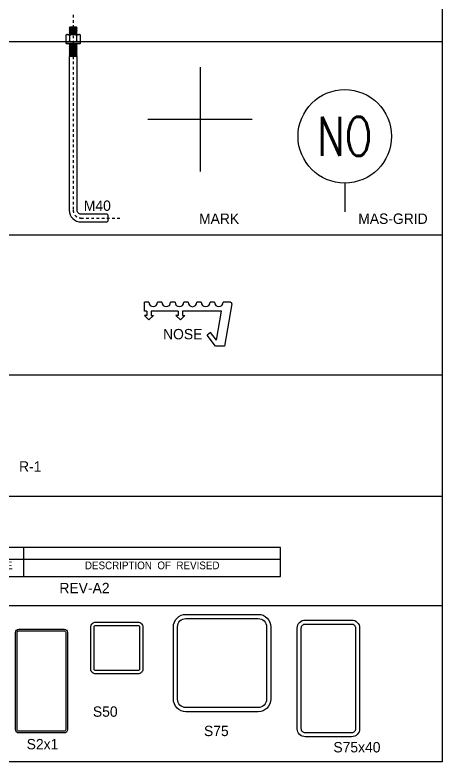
# Model space of a CAD drawing. Header units: inches. Extents: x -2548 to -2391, y 2200 to 2352.
# Drawn here: x -2492.93 to -2476.47, y 2242.56 to 2271.17 of the extents above; entities that cross this region are included whole.
import ezdxf
from ezdxf.enums import TextEntityAlignment as Align

# ---------------------------------------------------------------- set-up
doc = ezdxf.new("R2010")
doc.units = ezdxf.units.IN
doc.header["$MEASUREMENT"] = 0
doc.linetypes.add('CENTER2', pattern=[1.125, 0.75, -0.125, 0.125, -0.125])
for name, color, linetype in [('4', 4, 'Continuous'), ('BOLT', 7, 'Continuous'), ('DIM', 8, 'Continuous'), ('FIN', 2, 'Continuous'), ('GRID', 8, 'CENTER2'), ('S-200x100x3-2', 6, 'Continuous'), ('S-50X50X32', 4, 'Continuous'), ('S-75X40X3-2', 2, 'Continuous'), ('S-75X75X3-2', 7, 'Continuous'), ('TXT', 2, 'Continuous'), ('VPORTS', 7, 'Continuous')]:
    doc.layers.add(name, color=color, linetype=linetype)
doc.styles.add('EUR', font='eur_____.pfb', dxfattribs={"width": 0.95})
doc.styles.add('Rs75', font='romans.shx', dxfattribs={"width": 0.75})

# ---------------------------------------------------------------- blocks, each defined once
blk = doc.blocks.new('M40')
at = {"layer": 'BOLT', "color": 7}
for p, q in [((16, 82.7), (-20, 79.9)), ((16, 76.7), (-20, 73.9)), ((20, 79.9), (-16.1, 76.6)), ((16, 70.7), (-20, 67.9)), ((16, 64.7), (-20, 61.9)), ((16, 58.7), (-20, 55.9)), ((16, 52.7), (-20, 49.9)), ((20, 73.9), (-16.1, 70.6)), ((20, 67.9), (-16.1, 64.6)), ((20, 61.9), (-15.9, 58.6)), ((20, 55.9), (-15.9, 52.6)), ((20, 49.9), (-15.9, 46.6)), ((16, 46.7), (3, 45.7)), ((-0.2, 0), (-15.9, -1.4)), ((16, -1.4), (-20, -4.2)), ((16, -7.4), (-20, -10.2)), ((16, -13.4), (-20, -16.2)), ((16, -19.4), (-20, -22.2)), ((16, -25.4), (-20, -28.2)), ((16, -31.4), (-20, -34.2)), ((16, -37.4), (-20, -40.2)), ((20, -4.2), (-15.9, -7.4)), ((20, -10.2), (-15.9, -13.4)), ((20, -16.2), (-15.9, -19.4)), ((20, -22.2), (-15.9, -25.4)), ((20, -28.2), (-15.9, -31.4)), ((20, -34.2), (-15.9, -37.4)), ((16, -43.4), (-20, -46.2)), ((16, -49.4), (-20, -52.2)), ((16, -55.4), (-20, -58.2)), ((16, -61.4), (-20, -64.2)), ((20, -40.2), (-15.9, -43.5)), ((20, -46.2), (-15.9, -49.5)), ((20, -52.2), (-15.9, -55.5)), ((20, -58.2), (-15.9, -61.5)), ((20, -64.2), (-13.6, -67.3))]:
    blk.add_line(p, q, dxfattribs=at)
at = {"layer": 'BOLT', "color": 2}
for p, q in [((-18, 11.1), (-18, 41.2)), ((18, 11.1), (18, 41.2))]:
    blk.add_line(p, q, dxfattribs=at)
at = {"layer": 'BOLT', "color": 1}
for p, q in [((-17.7, 0), (-15.9, -1.4)), ((-16, -1.4), (-20, -4.2)), ((-20, -4.2), (-15.9, -7.4)), ((-16, -13.4), (-20, -16.2)), ((-20, -16.2), (-15.9, -19.4)), ((-16, -19.4), (-20, -22.2)), ((-20, -22.2), (-15.9, -25.4)), ((-16, -25.4), (-20, -28.2)), ((-20, -28.2), (-15.9, -31.4)), ((-16, -31.4), (-20, -34.2)), ((-20, -34.2), (-15.9, -37.4)), ((-16, -37.4), (-20, -40.2)), ((-20, -40.2), (-15.9, -43.5)), ((-16, -43.4), (-20, -46.2)), ((-20, -46.2), (-15.9, -49.5)), ((-16, -49.4), (-20, -52.2)), ((-20, -52.2), (-15.9, -55.5)), ((-16, -55.4), (-20, -58.2)), ((-20, -58.2), (-15.9, -61.5)), ((-16, -61.4), (-20, -64.2)), ((-20, -64.2), (-16.2, -67.3))]:
    blk.add_line(p, q, dxfattribs=at)
for points in [[(17.4, 45.7), (16, 46.7), (20, 49.9), (16, 52.7), (20, 55.9), (16, 58.7), (20, 61.9), (16, 64.7), (20, 67.9), (16, 70.7), (20, 73.9), (16, 76.7), (20, 79.9), (16, 82.7), (-16, 82.7), (-20, 79.9), (-16, 76.7), (-20, 73.9), (-16, 70.7), (-20, 67.9), (-16, 64.7), (-20, 61.9), (-15.9, 58.6), (-20, 55.9), (-15.9, 52.6), (-20, 49.9), (-15.9, 46.6), (-17.4, 45.7)], [(16, -67.4), (20, -64.2), (16, -61.4), (20, -58.2), (16, -55.4), (20, -52.2), (16, -49.4), (20, -46.2), (16, -43.4), (20, -40.2), (16, -37.4), (20, -34.2), (16, -31.4), (20, -28.2), (16, -25.4), (20, -22.2), (16, -19.4), (20, -16.2), (16, -13.4), (20, -10.2), (16, -7.4), (20, -4.2), (16, -1.4), (17.7, 0)], [(-16, -7.4), (-20, -10.2), (-15.9, -13.4)]]:
    blk.add_lwpolyline(points, dxfattribs=at)
at = {"layer": 'BOLT', "color": 2}
for points in [[(-33.1, 45.7), (33.1, 45.7, -0.414214), (35.9, 42.9), (35.9, 9.4, -0.414214), (33.1, 6.7), (-33.1, 6.7, -0.414214), (-35.9, 9.4), (-35.9, 42.9, -0.414214)], [(35.6, 6.7), (-35.6, 6.7, 0.414214), (-37.8, 4.4), (-37.8, 2.2, 0.414214), (-35.6, 0), (35.6, 0, 0.414214), (37.8, 2.2), (37.8, 4.4, 0.414214)], [(40, -917.3), (175, -917.3), (180, -912.3), (180, -882.3), (175, -877.3), (40, -877.3, -0.414214), (20, -857.3), (20, -68.2), (18.7, -67.3), (-18.7, -67.3), (-20, -68.2), (-20, -857.3, 0.414214)]]:
    blk.add_lwpolyline(points, format="xyb", close=True, dxfattribs=at)
for points in [[(33.1, 45.7, 0.09665), (18, 41.2, 0.247436), (-18, 41.2, 0.102813), (-33.1, 45.7)], [(33.1, 6.7, -0.09665), (18, 11.1, -0.247436), (-18, 11.1, -0.102813), (-33.1, 6.7)]]:
    blk.add_lwpolyline(points, format="xyb", dxfattribs=at)
at = {"layer": 'GRID'}
blk.add_lwpolyline([(0, 146.4), (0, -857.3, 0.414214), (40, -897.3), (241.7, -897.3)], format="xyb", dxfattribs=at)
blk = doc.blocks.new('MARK')
at = {"color": 6}
for p, q in [((0, 20.09), (0, -20.09)), ((-20.09, 0), (20.09, 0))]:
    blk.add_line(p, q, dxfattribs=at)
blk = doc.blocks.new('MAS-GRID')
at = {"layer": 'TXT', "color": 1}
blk.add_line((0, 3.71), (0, 0), dxfattribs=at)
at = {"layer": 'TXT', "color": 4}
blk.add_circle((0, 9.71), 6, dxfattribs=at)
at = {"layer": 'TXT', "color": 3, "style": 'Rs75', "width": 0.75}
blk.add_attdef('NO', text='', height=5, dxfattribs=at).set_placement((0, 9.71), align=Align.MIDDLE)
blk = doc.blocks.new('NOSING1')
at = {"color": 4}
blk.add_line((0, -67.5), (0, 0), dxfattribs=at)
at = {"layer": 'DIM', "color": 4}
for p, q in [((673, -11.7), (617.1, -337.5)), ((0, -101.2), (35.1, -135)), ((18.2, -67.5), (18.2, -101.2)), ((35.1, -135), (70.2, -101.2)), ((52, -67.5), (52, -101.2)), ((52, -101.2), (70.2, -101.2)), ((242.8, -101.2), (277.9, -135)), ((261, -67.5), (261, -101.2)), ((277.9, -135), (313, -101.2)), ((294.7, -67.5), (294.7, -101.2)), ((294.7, -101.2), (313, -101.2)), ((509.9, -232), (483.2, -252.6)), ((548.7, -337.5), (483.2, -252.6)), ((556.4, -292.3), (509.9, -232))]:
    blk.add_line(p, q, dxfattribs=at)
for centre, radius, end in [((67.5, 0), 33.7, 0), ((168.7, 0), 33.7, 0), ((270, 0), 33.7, 0), ((371.2, 0), 33.8, 360), ((472.5, 0), 33.7, 0), ((573.7, 0), 33.7, 0)]:
    blk.add_arc(centre, radius, 180, end, dxfattribs=at)
at = {"layer": 'FIN', "color": 4}
for p, q in [((33.7, 0), (0, 0)), ((135, 0), (101.2, 0)), ((236.2, 0), (202.5, 0)), ((337.5, 0), (303.7, 0)), ((438.7, 0), (405, 0)), ((540, 0), (506.2, 0)), ((663.1, 0), (607.5, 0)), ((18.2, -67.5), (0, -67.5)), ((18.2, -101.2), (0, -101.2)), ((261, -67.5), (52, -67.5)), ((261, -101.2), (242.8, -101.2)), ((594.9, -67.5), (294.7, -67.5)), ((556.4, -292.3), (594.9, -67.5)), ((617.1, -337.5), (548.7, -337.5))]:
    blk.add_line(p, q, dxfattribs=at)
blk.add_arc((663.1, -10), 10, 350.2724, 90, dxfattribs=at)
blk = doc.blocks.new('NOSE')
blk.add_blockref('NOSING1', (0, 0))
blk = doc.blocks.new('REV-A2')
at = {"color": 2}
for p, q in [((0.5, 0), (0.5, 11.15)), ((11.54, 0), (11.54, 11.15)), ((30.23, 0), (30.23, 11.15))]:
    blk.add_line(p, q, dxfattribs=at)
at = {"color": 6}
blk.add_line((0.5, 6.69), (129.19, 6.69), dxfattribs=at)
at = {"color": 1}
blk.add_lwpolyline([(0.5, 0), (129.19, 0), (129.19, 11.15), (0.5, 11.15)], dxfattribs=at)
at = {"color": 4, "style": 'EUR', "width": 0.95}
for s, height, p in [('DESCRIPTION  OF  REVISED', 2.9737, (79.71, 1.85)), ('REV.', 2.974, (6.2, 1.85)), ('DATE', 2.974, (20.89, 1.85))]:
    blk.add_text(s, height=height, dxfattribs=at).set_placement(p, align=Align.BOTTOM_CENTER)
at = {"color": 4, "style": 'Rs75', "width": 0.9}
for tag, p in [('1', (6.2, 8.92)), ('DD-MM-YY', (20.89, 8.92))]:
    blk.add_attdef(tag, text='', height=1.5, dxfattribs=at).set_placement(p, align=Align.MIDDLE)
blk.add_attdef('A', text='', height=1.5, dxfattribs=at).set_placement((34.04, 8.92), align=Align.MIDDLE_LEFT)
blk = doc.blocks.new('S2x1')
at = {"layer": 'S-200x100x3-2'}
for points in [[(0, -193.6), (0, -6.4, -0.414214), (6.4, 0), (93.6, 0, -0.414214), (100, -6.4), (100, -193.6, -0.414214), (93.6, -200), (6.4, -200, -0.414214)], [(3.2, -193.6), (3.2, -6.4, -0.414214), (6.4, -3.2), (93.6, -3.2, -0.414214), (96.8, -6.4), (96.8, -193.6, -0.414214), (93.6, -196.8), (6.4, -196.8, -0.414214)]]:
    blk.add_lwpolyline(points, format="xyb", close=True, dxfattribs=at)
blk = doc.blocks.new('S50')
at = {"layer": 'S-50X50X32'}
for points in [[(0, -45.4), (0, -4.6, -0.414214), (4.6, 0), (45.4, 0, -0.414214), (50, -4.6), (50, -45.4, -0.414214), (45.4, -50), (4.6, -50, -0.414214)], [(3.2, -45.4), (3.2, -4.6, -0.414214), (4.6, -3.2), (45.4, -3.2, -0.414214), (46.8, -4.6), (46.8, -45.4, -0.414214), (45.4, -46.8), (4.6, -46.8, -0.414214)]]:
    blk.add_lwpolyline(points, format="xyb", close=True, dxfattribs=at)
blk = doc.blocks.new('S75')
at = {"layer": 'S-75X75X3-2'}
for points in [[(0, 9.6), (0, 65.4, -0.414214), (9.6, 75), (65.4, 75, -0.414214), (75, 65.4), (75, 9.6, -0.414214), (65.4, 0), (9.6, 0, -0.414214)], [(3.2, 9.6), (3.2, 65.4, -0.414214), (9.6, 71.8), (65.4, 71.8, -0.414214), (71.8, 65.4), (71.8, 9.6, -0.414214), (65.4, 3.2), (9.6, 3.2, -0.414214)]]:
    blk.add_lwpolyline(points, format="xyb", close=True, dxfattribs=at)
blk = doc.blocks.new('s75x40')
at = {"layer": 'S-75X40X3-2'}
for points in [[(0, -69.88), (0, -5.12, -0.414214), (5.12, 0), (34.88, 0, -0.414214), (40, -5.12), (40, -69.88, -0.414214), (34.88, -75), (5.12, -75, -0.414214)], [(2.56, -69.88), (2.56, -5.12, -0.414214), (5.12, -2.56), (34.88, -2.56, -0.414214), (37.44, -5.12), (37.44, -69.88, -0.414214), (34.88, -72.44), (5.12, -72.44, -0.414214)]]:
    blk.add_lwpolyline(points, format="xyb", close=True, dxfattribs=at)

msp = doc.modelspace()

# ---------------------------------------------------------------- linework, layer by layer
for p, q in [((-2547.27235, 2270.14136), (-2476.47077, 2270.14136)), ((-2547.27235, 2262.69237), (-2476.47077, 2262.69237)), ((-2547.27235, 2257.29209), (-2476.47077, 2257.29209)), ((-2547.27235, 2252.61823), (-2476.47077, 2252.61823)), ((-2547.27235, 2248.41352), (-2476.47077, 2248.41352))]:
    msp.add_line(p, q)
msp.add_lwpolyline([(-2547.27235, 2298.72904), (-2476.47077, 2298.72904), (-2476.47077, 2242.38525), (-2547.27235, 2242.38525)], close=True)

# ---------------------------------------------------------------- block references
at = {"layer": 'VPORTS'}
for name, p, xscale, yscale, zscale in [('M40', (-2490.68458, 2270.07031), 0.0075, 0.0075, 0.0075), ('MARK', (-2485.79799, 2267.14679), 0.1, 0.1, 0.1), ('NOSE', (-2487.94306, 2260.0932), 0.005, 0.005, 0.005), ('REV-A2', (-2495.61195, 2249.53014), 0.1, 0.1, 0.1), ('S75', (-2486.82388, 2244.31531), 0.05, 0.05, 0.05), ('s75x40', (-2482.05017, 2247.84732), 0.06, 0.06, 0.06), ('S50', (-2490.0035, 2247.76883), 0.04, 0.04, 0.04), ('S2x1', (-2492.90836, 2247.49411), 0.02, 0.02, 0.02)]:
    msp.add_blockref(name, p, dxfattribs=dict(at, xscale=xscale, yscale=yscale, zscale=zscale))
at = {"layer": 'VPORTS', "xscale": 0.3, "yscale": 0.3, "zscale": 0.3}
msp.add_blockref('MAS-GRID', (-2480.22269, 2263.5769), dxfattribs=at).add_auto_attribs({'NO': 'NO'})

# ---------------------------------------------------------------- texts
at = {"layer": '4'}
for s, p in [('M40', (-2490.27387, 2263.61618)), ('MARK', (-2485.83637, 2263.1149)), ('MAS-GRID', (-2479.70354, 2263.1149)), ('NOSE', (-2487.22301, 2258.66574)), ('R-1', (-2492.77097, 2253.56569)), ('REV-A2', (-2491.21679, 2248.88084)), ('S50', (-2489.9249, 2244.11908)), ('S75', (-2485.6462, 2243.37344)), ('S2x1', (-2492.47647, 2242.86326)), ('S75x40', (-2480.66086, 2242.74552))]:
    msp.add_text(s, height=0.4, dxfattribs=at).set_placement(p)

doc.saveas('drawing.dxf')
